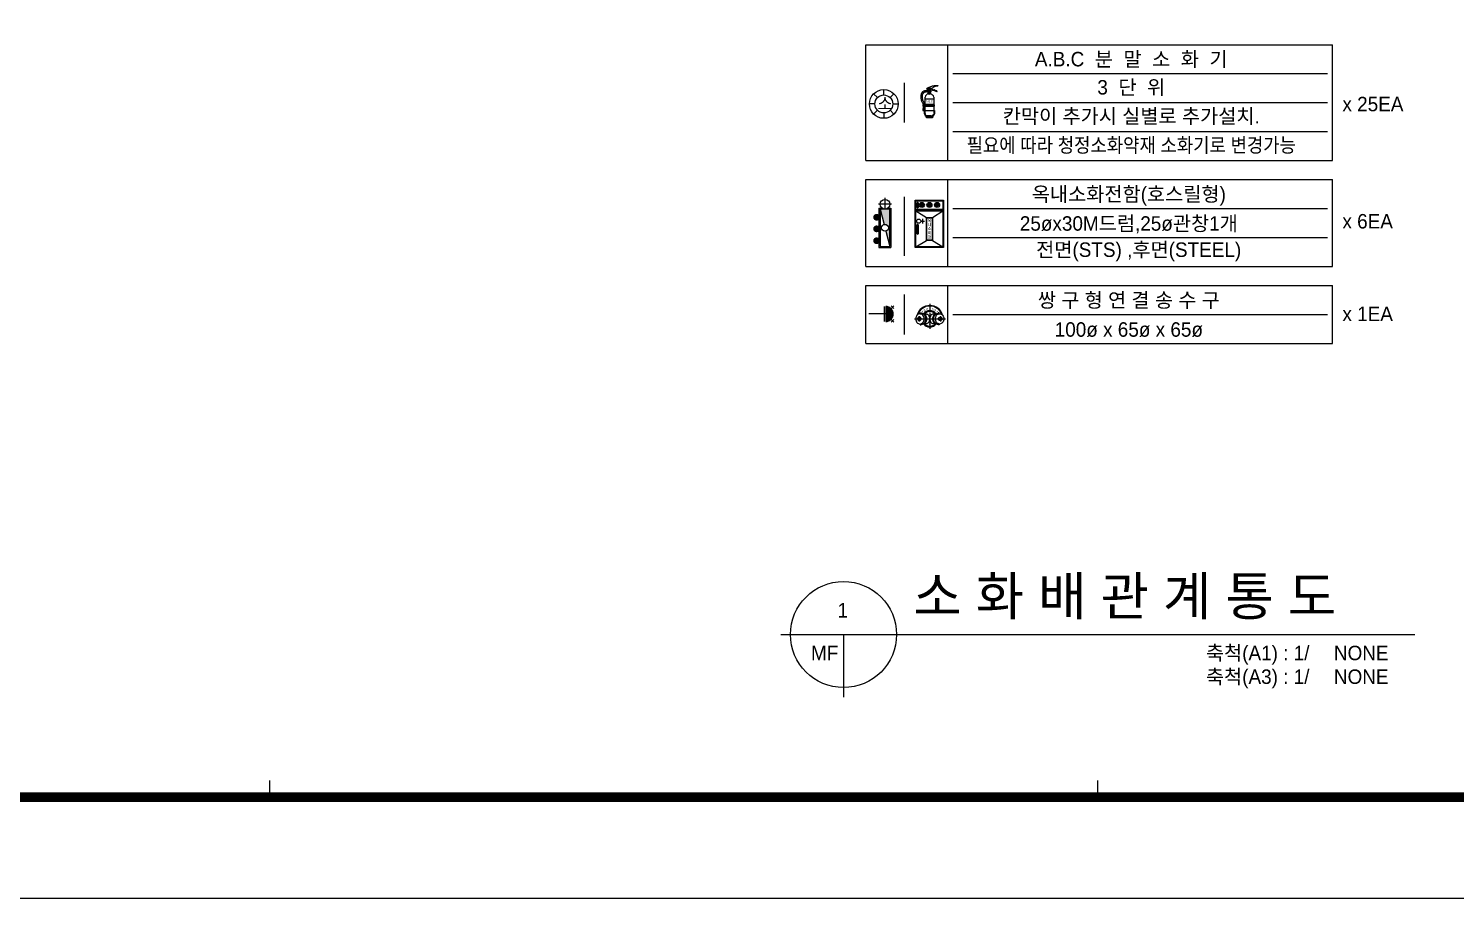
# Model space of a CAD drawing. Header units: millimetres. Extents: x 0 to 42050, y 0 to 29700.
# Drawn here: x 8410 to 23208, y 0 to 9026 of the extents above; entities that cross this region are included whole.
import ezdxf
from ezdxf.enums import TextEntityAlignment as Align

# ---------------------------------------------------------------- set-up
doc = ezdxf.new("R2010")
doc.units = ezdxf.units.MM
doc.header["$LTSCALE"] = 50
doc.linetypes.add('HIDDEN', pattern=[0.375, 0.25, -0.125])
doc.linetypes.add('SOLID', pattern=[0])
for name, color, linetype in [('1', 1, 'SOLID'), ('2', 2, 'Continuous'), ('H', 2, 'Continuous'), ('T', 2, 'Continuous'), ('TEXT', 2, 'Continuous'), ('XR-SHEET-SHT', 5, 'Continuous')]:
    doc.layers.add(name, color=color, linetype=linetype)
doc.layers.add('XR-SHEET-TEMP', color=171, linetype='Continuous', plot=False)
doc.styles.add('ghs', font='')
doc.styles.add('돋움', font='')
doc.styles.get('ghs').set_extended_font_data('Dotum')
doc.styles.get('돋움').set_extended_font_data('Dotum')

# ---------------------------------------------------------------- blocks, each defined once
blk = doc.blocks.new('XR-SHEET')
at = {"layer": 'XR-SHEET-SHT', "color": 5}
blk.add_lwpolyline([(0, 594), (841, 594), (841, 0), (0, 0)], close=True, dxfattribs=at)
at = {"layer": 'XR-SHEET-SHT', "color": 5, "const_width": 2}
blk.add_lwpolyline([(46.5, 573), (819.5, 573), (819.5, 21), (46.5, 21)], close=True, dxfattribs=at)
at = {"layer": 'XR-SHEET-TEMP'}
for p, q in [((218.25, 21), (218.25, 24.5)), ((390, 21), (390, 24.5))]:
    blk.add_line(p, q, dxfattribs=at)
blk = doc.blocks.new('F_14')
at = {"layer": '1'}
h = blk.add_hatch(color=256, dxfattribs=at)
edge = h.paths.add_edge_path()
edge.add_line((467, -20), (112, -112))
edge.add_line((112, -112), (112, 113))
edge.add_line((112, 113), (975, 113))
edge.add_line((975, 113), (620, 20))
edge.add_arc((544, 0), 79.1, 14.6209, 194.6209)
h = blk.add_hatch(color=256, dxfattribs=at)
edge = h.paths.add_edge_path()
edge.add_arc((301, -192), 79.1, 0, 360)
h = blk.add_hatch(color=256, dxfattribs=at)
edge = h.paths.add_edge_path()
edge.add_arc((568, -192), 79.1, 0, 360)
h = blk.add_hatch(color=256, dxfattribs=at)
edge = h.paths.add_edge_path()
edge.add_arc((843, -192), 79.1, 0, 360)
for p, q in [((-150, 0), (125, 0)), ((0, 150), (0, -150)), ((88, 138), (1000, 138)), ((88, 71), (88, 138)), ((1000, -138), (1000, 138)), ((88, -138), (88, -71)), ((88, -138), (1000, -138))]:
    blk.add_line(p, q, dxfattribs=at)
at = {"layer": '2'}
for p, q in [((975, 112), (112, 112)), ((112, 112), (112, -112)), ((620, 20), (975, 112)), ((975, -112), (975, 112)), ((112, -112), (467, -20)), ((112, -112), (975, -112))]:
    blk.add_line(p, q, dxfattribs=at)
for centre, radius in [((0, 0), 112), ((544, 0), 79.1)]:
    blk.add_circle(centre, radius, dxfattribs=at)
blk = doc.blocks.new('S-DIA2')
at = {"layer": '1'}
for p, q in [((-97, 1155), (-108, 1184)), ((-87, 1215), (66, 1215)), ((-184, 844), (-184, 525)), ((-184, 766), (183, 766)), ((-141, 1111), (-141, 1054)), ((-85, 1103), (-141, 1111)), ((-85, 1061), (-141, 1054)), ((-85, 1103), (-85, 1061)), ((-72, 1103), (-85, 1103)), ((-72, 1061), (-85, 1061)), ((-76, 1141), (50, 1141)), ((-72, 1128), (-38, 1128)), ((-72, 1128), (-72, 1037)), ((-72, 1037), (-38, 1037)), ((-59, 1128), (-59, 1037)), ((-49, 1082), (-30, 1082)), ((-46, 1128), (-46, 1153)), ((-46, 1153), (45, 1153)), ((-46, 978), (-46, 1037)), ((-46, 1024), (45, 1024)), ((-46, 1012), (45, 1012)), ((-44, 1102), (-28, 1094)), ((-44, 1063), (-28, 1070)), ((-33, 1118), (-20, 1104)), ((-33, 1047), (-20, 1060)), ((-15, 1128), (-10, 1111)), ((-15, 1037), (-10, 1054)), ((5, 1130), (3, 1112)), ((5, 1034), (3, 1053)), ((24, 1124), (14, 1108)), ((24, 1041), (14, 1057)), ((38, 1111), (24, 1100)), ((38, 1054), (24, 1065)), ((47, 1092), (29, 1089)), ((47, 1072), (29, 1076)), ((45, 1120), (45, 1153)), ((45, 978), (45, 1045)), ((56, 1140), (192, 1117)), ((105, 1171), (198, 1151)), ((183, 844), (183, 525)), ((199, 1115), (305, 1077)), ((207, 1148), (299, 1108)), ((315, 1094), (313, 1097)), ((-262, 432), (-279, 332)), ((-279, 332), (-279, 292)), ((-279, 321), (-188, 321)), ((-279, 292), (-188, 292)), ((-268, 525), (192, 525)), ((-268, 525), (-268, 470)), ((-268, 470), (192, 470)), ((-262, 470), (-262, 432)), ((-262, 444), (-205, 444)), ((-262, 432), (-205, 432)), ((-248, 432), (-257, 332)), ((-233, 432), (-233, 333)), ((-218, 432), (-210, 332)), ((-218, 285), (-218, 183)), ((-218, 285), (217, 285)), ((-205, 470), (-205, 432)), ((-205, 432), (-188, 332)), ((-200, 525), (-200, 470)), ((-191, 525), (-191, 470)), ((-191, 516), (192, 516)), ((-191, 507), (192, 507)), ((-191, 498), (192, 498)), ((-191, 489), (192, 489)), ((-191, 479), (192, 479)), ((-188, 332), (-188, 292)), ((-184, 555), (183, 555)), ((-184, 470), (-184, 285)), ((-148, 64), (-148, 23)), ((-126, 0), (126, 0)), ((-82, 47), (82, 47)), ((148, 64), (148, 23)), ((183, 470), (183, 285)), ((192, 525), (192, 470)), ((217, 285), (217, 160))]:
    blk.add_line(p, q, dxfattribs=at)
at = {"layer": '1', "linetype": 'HIDDEN'}
for p, q in [((-184, 285), (-184, 164)), ((-113, 79), (112, 79)), ((183, 285), (183, 164))]:
    blk.add_line(p, q, dxfattribs=at)
at = {"layer": '1'}
for points in [[(-87, 1215, -0.053094), (65, 1290, -0.063238), (204, 1322, -0.004), (272, 1329, -0.01878), (286, 1329, -0.041567), (329, 1326, -0.135878), (342, 1321, -0.407001), (343, 1309, -0.154683), (320, 1294, -0.108295), (294, 1292, 0.080969), (260, 1292, 0.017734), (217, 1282, 0.056171), (204, 1277, 0.074249), (179, 1260, -0.036891), (131, 1220, -0.016444), (115, 1209, -0.010179), (88, 1193)], [(-140, 1111, 0.045129), (-184, 1107, 0.065735), (-220, 1096, 0.022552), (-258, 1077, 0.051195), (-281, 1061, 0.041753), (-307, 1034, 0.044645), (-327, 1004, 0.02627), (-340, 978, 0.026674), (-349, 952, 0.040298), (-360, 901, 0.062458), (-361, 859, 0.003924), (-358, 838, 0.00292), (-354, 811, 0.003387), (-347, 761, 0.008214), (-343, 739, 0.043826), (-334, 709, 0.016969), (-310, 653, 0.019255), (-298, 629, -0.009883), (-278, 592, -0.038579), (-268, 567, -0.024681), (-262, 525, -0.027602)], [(-141, 1054, 0.045129), (-175, 1052, 0.065735), (-197, 1045, 0.022552), (-230, 1028, 0.051195), (-244, 1018, 0.041753), (-263, 998, 0.044645), (-278, 976, 0.02627), (-288, 956, 0.026674), (-295, 936, 0.040298), (-304, 893, 0.062458), (-305, 866, 0.003924), (-302, 846, 0.00292), (-298, 819, 0.003387), (-291, 770, 0.008214), (-287, 750, 0.043826), (-281, 729, 0.016969), (-259, 677, 0.019255), (-249, 656, -0.009883), (-228, 617, -0.042317), (-213, 581, -0.029258), (-205, 525)]]:
    blk.add_lwpolyline(points, format="xyb", dxfattribs=at)
for centre, radius in [((-77, 1187), 9.74), ((0, 1082), 58.9), ((0, 1082), 48.2), ((0, 1082), 3.99)]:
    blk.add_circle(centre, radius, dxfattribs=at)
for centre, radius, start, end in [((-87, 1192), 22.8, 90, 201.31745), ((66, 1192), 22.8, 0, 90), ((111, 1193), 22.8, 180, 254.68799), ((0, 794), 190, 103.87305, 164.72544), ((-76, 1164), 22.8, 201.31745, 270), ((0, 1115), 144, 251.60282, 288.39718), ((0, 794), 190, 15.27456, 76.12695), ((50, 1118), 22.8, 74.68799, 90), ((184, 1072), 45.5, 70.31168, 80.2252), ((189, 1106), 45.5, 66.40955, 77.62857), ((293, 1086), 22.8, 29.60057, 74.68799), ((307, 1086), 9.1, 254.68799, 355.84272), ((294, 1087), 22.8, 355.84272, 20.13886), ((-82, 183), 137, 180, 270), ((-126, 23), 22.8, 180, 270), ((82, 183), 137, 270, 339.17115), ((126, 23), 22.8, 270, 0), ((0, 214), 225, 339.17115, 345.96591)]:
    blk.add_arc(centre, radius, start, end, dxfattribs=at)
at = {"layer": '1', "linetype": 'HIDDEN'}
for centre, radius, start, end in [((0, 214), 190, 195.27456, 218.79936), ((-113, 124), 45.5, 218.79936, 270), ((112, 124), 45.5, 270, 321.20064), ((0, 214), 190, 321.20064, 344.72544)]:
    blk.add_arc(centre, radius, start, end, dxfattribs=at)
blk = doc.blocks.new('A$C22AE2541')
at = {"layer": '1'}
for radius in [298, 186]:
    blk.add_circle((0, 0), radius, dxfattribs=at)
at = {"layer": 'H'}
for p, q in [((0, 186), (0, 298)), ((-186, 0), (-298, 0)), ((-131, 131), (-211, 211)), ((131, 131), (211, 211)), ((-131, -131), (-211, -211)), ((0, -186), (0, -298)), ((131, -131), (211, -211)), ((186, 0), (298, 0))]:
    blk.add_line(p, q, dxfattribs=at)
at = {"layer": 'T', "style": 'ghs'}
blk.add_text('소', height=250, dxfattribs=at).set_placement((-131, -119))
blk = doc.blocks.new('A$C667558F7')
at = {"layer": '1'}
for p, q in [((1154, 3112), (1699, 3112)), ((1233, 3112), (1233, 3298)), ((1233, 3298), (1424, 3298)), ((1424, 3298), (1424, 3112)), ((2045, 3023), (2483, 3023)), ((3198, 5168), (3198, 3719)), ((3198, 3325), (3198, 1176)), ((4343, 3023), (3905, 3023)), ((5234, 3112), (4689, 3112)), ((5154, 3298), (4964, 3298)), ((4964, 3298), (4964, 3112)), ((5154, 3112), (5154, 3298)), ((0, 2045), (788, 2045)), ((976, 2584), (976, 2223)), ((976, 1863), (976, 1488)), ((1114, 2045), (5289, 2045)), ((1154, 979), (1699, 979)), ((1233, 979), (1233, 792)), ((1233, 792), (1424, 792)), ((1424, 792), (1424, 979)), ((2045, 1068), (2483, 1068)), ((3198, 805), (3198, 0)), ((4343, 1068), (3905, 1068)), ((5234, 979), (4689, 979)), ((4964, 792), (4964, 979)), ((5154, 792), (4964, 792)), ((5154, 979), (5154, 792)), ((5420, 2584), (5420, 2223)), ((5420, 1874), (5420, 1488)), ((5615, 2045), (6448, 2045))]:
    blk.add_line(p, q, dxfattribs=at)
for points in [[(1154, 3112, 0.1177541), (830, 3034, 0.1044951), (538, 2799, 0.0899608), (351, 2462, 0.0818302), (282, 2045, 0.0818302), (351, 1628, 0.0899608), (538, 1291, 0.1044951), (830, 1056, 0.1177541), (1154, 979, 0.1177541), (1479, 1056, 0.1044951), (1771, 1291, 0.0899608), (1958, 1628, 0.0818302), (2026, 2045, 0.0818302), (1958, 2462, 0.0899608), (1771, 2799, 0.1044951), (1479, 3034, 0.1177541)], [(5234, 3112, -0.1177541), (5558, 3034, -0.1044951), (5850, 2799, -0.0899608), (6037, 2462, -0.0818302), (6106, 2045, -0.0818302), (6037, 1628, -0.0899608), (5850, 1291, -0.1044951), (5558, 1056, -0.1177541), (5234, 979, -0.1177541), (4909, 1056, -0.1044951), (4617, 1291, -0.0899608), (4430, 1628, -0.0818302), (4362, 2045, -0.0818302), (4430, 2462, -0.0899608), (4617, 2799, -0.1044951), (4909, 3034, -0.1177541)], [(1200, 1794, 0.093854), (1269, 1907, 0.0886466), (1293, 2045, 0.0886466), (1269, 2183, 0.093854), (1200, 2296, 0.1022983), (1096, 2374, 0.1091909), (976, 2401, 0.1091909), (857, 2374, 0.1022983), (752, 2296, 0.093854), (684, 2183, 0.0886466), (660, 2045, 0.0886466), (684, 1907, 0.093854), (752, 1794, 0.1022983), (857, 1716, 0.1091909), (976, 1690, 0.1091909), (1096, 1716, 0.1022983)], [(5187, 1794, -0.093854), (5119, 1907, -0.0886466), (5095, 2045, -0.0886466), (5119, 2183, -0.093854), (5187, 2296, -0.1022983), (5292, 2374, -0.1091909), (5411, 2401, -0.1091909), (5531, 2374, -0.1022983), (5635, 2296, -0.093854), (5704, 2183, -0.0886466), (5728, 2045, -0.0886466), (5704, 1907, -0.093854), (5635, 1794, -0.1022983), (5531, 1716, -0.1091909), (5411, 1690, -0.1091909), (5292, 1716, -0.1022983)]]:
    blk.add_lwpolyline(points, format="xyb", close=True, dxfattribs=at)
for points in [[(1536, 979, 0.1177541), (1860, 1056, 0.1044951), (2152, 1291, 0.0899608), (2339, 1628, 0.0818302), (2408, 2045, 0.0818302), (2339, 2462, 0.0899608), (2152, 2799, 0.1044951), (1860, 3034, 0.1177541), (1536, 3112)], [(1969, 1056, 0.1044951), (2261, 1291, 0.0899608), (2448, 1628, 0.0818302), (2517, 2045, 0.0818302), (2448, 2462, 0.0899608), (2261, 2799, 0.1044951), (1969, 3034, 0.1177541), (1645, 3112)], [(1699, 979, 0.1177541), (2024, 1056, 0.1044951), (2316, 1291, 0.0899608), (2503, 1628, 0.0818302), (2571, 2045, 0.0818302), (2503, 2462, 0.0899608), (2316, 2799, 0.1044951), (2024, 3034, 0.1177541), (1699, 3112)], [(4689, 979, -0.1177541), (4364, 1056, -0.1044951), (4072, 1291, -0.0899608), (3885, 1628, -0.0818302), (3817, 2045, -0.0818302), (3885, 2462, -0.0899608), (4072, 2799, -0.1044951), (4364, 3034, -0.1177541), (4689, 3112)], [(4419, 1056, -0.1044951), (4127, 1291, -0.0899608), (3940, 1628, -0.0818302), (3871, 2045, -0.0818302), (3940, 2462, -0.0899608), (4127, 2799, -0.1044951), (4419, 3034, -0.1177541), (4743, 3112)], [(4852, 979, -0.1177541), (4528, 1056, -0.1044951), (4236, 1291, -0.0899608), (4049, 1628, -0.0818302), (3980, 2045, -0.0818302), (4049, 2462, -0.0899608), (4236, 2799, -0.1044951), (4528, 3034, -0.1177541), (4852, 3112)], [(976, 1690), (1064, 1690, 0.1091909), (1184, 1716, 0.1022983), (1289, 1794, 0.093854), (1357, 1907, 0.0886466), (1381, 2045, 0.0886466), (1357, 2183, 0.093854), (1289, 2296, 0.1022983), (1184, 2374, 0.1091909), (1064, 2401), (976, 2401)], [(5411, 1690), (5323, 1690, -0.1091909), (5204, 1716, -0.1022983), (5099, 1794, -0.093854), (5031, 1907, -0.0886466), (5007, 2045, -0.0886466), (5031, 2183, -0.093854), (5099, 2296, -0.1022983), (5204, 2374, -0.1091909), (5323, 2401), (5411, 2401)]]:
    blk.add_lwpolyline(points, format="xyb", dxfattribs=at)
for centre, radius, start, end in [((3202, 2045), 2755, 16.15002, 163.52933), ((3202, 2045), 2666, 19.63565, 160.1602), ((3202, 2045), 1689, 38.28523, 141.79087), ((3202, 2045), 1511, 40.38121, 139.7755), ((2483, 2498), 525, 60.34093, 90), ((3905, 2498), 525, 90, 119.65907), ((1645, 1697), 718, 270, 296.86354), ((3202, 2045), 1689, 218.20913, 321.71477), ((3202, 2045), 1511, 220.2245, 319.61879), ((2483, 1592), 525, 270, 299.65907), ((2359, 2280), 775, 36.03216, 60.34093), ((2359, 1810), 775, 299.65907, 323.96784), ((2163, 2138), 1017, 16.76751, 36.03216), ((2163, 1952), 1017, 323.96784, 343.23249), ((1855, 2045), 1339, 0, 16.76751), ((1855, 2045), 1339, 343.23249, 0), ((4533, 2045), 1339, 163.23249, 180), ((4533, 2045), 1339, 180, 196.76751), ((4225, 2138), 1017, 143.96784, 163.23249), ((4225, 1952), 1017, 196.76751, 216.03216), ((4029, 2280), 775, 119.65907, 143.96784), ((4029, 1810), 775, 216.03216, 240.34093), ((3905, 1592), 525, 240.34093, 270), ((4743, 1697), 718, 243.13646, 270)]:
    blk.add_arc(centre, radius, start, end, dxfattribs=at)
for p in [(3196, 3562), (968, 2043), (3196, 962), (5413, 2043)]:
    blk.add_point(p, dxfattribs=at)
at = {"layer": '1', "style": '돋움'}
for s, rotation, p in [('연', 48.55619, (1631, 3189)), ('결', 33.96628, (1998, 3549)), ('송', 12.75499, (2460, 3868)), ('수', 0.37627, (3000, 4012)), ('관', 351.58117, (3542, 3955)), ('송', 320.37015, (4025, 3878)), ('수', 312.31648, (4451, 3564))]:
    blk.add_text(s, height=350, rotation=rotation, dxfattribs=at).set_placement(p)

msp = doc.modelspace()

# ---------------------------------------------------------------- hatches: boundary and pattern name
at = {"layer": '1'}
h = msp.add_hatch(color=256, dxfattribs=at)
edge = h.paths.add_edge_path()
edge.add_arc((17674, 7195), 18.8, 0, 360)
h = msp.add_hatch(color=256, dxfattribs=at)
edge = h.paths.add_edge_path()
edge.add_arc((17753, 7195), 18.8, 0, 360)
h = msp.add_hatch(color=256, dxfattribs=at)
edge = h.paths.add_edge_path()
edge.add_arc((17832, 7195), 18.8, 0, 360)
h = msp.add_hatch(color=256, dxfattribs=at)
edge = h.paths.add_edge_path()
edge.add_line((17300, 6142), (17300, 5985))
edge.add_arc((17300, 6064), 78.1, 270, 90)

# ---------------------------------------------------------------- linework, layer by layer
at = {"color": 2}
for p, q in [((17284, 6142), (17284, 5985)), ((17300, 6142), (17300, 5985)), ((17385, 6148), (17355, 6119)), ((17357, 6148), (17385, 6121)), ((17355, 6008), (17385, 5979)), ((17385, 6006), (17357, 5979))]:
    msp.add_line(p, q, dxfattribs=at)
msp.add_arc((17300, 6064), 78.1, 270, 90, dxfattribs=at)
at = {"layer": '1'}
for p, q in [((17606, 7141), (17900, 7141)), ((17613, 7134), (17722, 7064)), ((17626, 7169), (17626, 7216)), ((17636, 7216), (17636, 7169)), ((17784, 7064), (17893, 7134)), ((17626, 6894), (17626, 6988)), ((17636, 6988), (17636, 6894)), ((17665, 7027), (17703, 7027)), ((17682, 7050), (17682, 7004)), ((17613, 6761), (17722, 6825)), ((17784, 6825), (17893, 6761))]:
    msp.add_line(p, q, dxfattribs=at)
for points in [[(17606, 7246), (17900, 7246), (17900, 7141), (17606, 7141)], [(17606, 7141), (17900, 7141), (17900, 6754), (17606, 6754)], [(17613, 7239), (17893, 7239), (17893, 7148), (17613, 7148)], [(17613, 7134), (17893, 7134), (17893, 6761), (17613, 6761)], [(17722, 7064), (17784, 7064), (17784, 6825), (17722, 6825)], [(17725, 7060), (17780, 7060), (17780, 6829), (17725, 6829)]]:
    msp.add_lwpolyline(points, close=True, dxfattribs=at)
for centre, radius in [((17674, 7195), 26.2), ((17674, 7195), 18.8), ((17753, 7195), 26.2), ((17753, 7195), 18.8), ((17832, 7195), 26.2), ((17832, 7195), 18.8), ((17643, 7027), 21.9)]:
    msp.add_circle(centre, radius, dxfattribs=at)
for centre, start, end in [((17631, 7216), 0, 180), ((17631, 7169), 180, 0), ((17631, 6988), 0, 180), ((17631, 6894), 180, 0)]:
    msp.add_arc(centre, 4.65, start, end, dxfattribs=at)
at = {"layer": '2'}
for p, q in [((17494, 8049), (17494, 8461)), ((17494, 6666), (17494, 7279)), ((17494, 5852), (17494, 6265)), ((17300, 6064), (17126, 6064))]:
    msp.add_line(p, q, dxfattribs=at)
at = {"layer": 'TEXT'}
for p, q in [((17095, 7658), (17095, 8858)), ((17095, 8858), (21932, 8858)), ((17945, 7658), (17945, 8858)), ((21932, 7658), (21932, 8858)), ((17995, 8558), (21882, 8558)), ((17995, 8258), (21882, 8258)), ((17995, 7958), (21882, 7958)), ((17095, 7658), (21932, 7658)), ((17095, 6558), (17095, 7458)), ((17095, 7458), (21932, 7458)), ((17945, 6558), (17945, 7458)), ((21932, 6558), (21932, 7458)), ((17995, 7158), (21882, 7158)), ((17995, 6858), (21882, 6858)), ((17995, 6858), (21882, 6858)), ((17095, 6558), (21932, 6558)), ((17095, 5758), (17095, 6358)), ((17095, 6358), (21932, 6358)), ((17945, 5758), (17945, 6358)), ((21932, 5758), (21932, 6358)), ((17995, 6058), (21882, 6058)), ((17095, 5758), (21932, 5758)), ((17995, 5758), (21882, 5758))]:
    msp.add_line(p, q, dxfattribs=at)
at = {"layer": 'TEXT', "color": 20}
for p, q in [((16212, 2738), (22788, 2738)), ((16862, 2738), (16862, 2088))]:
    msp.add_line(p, q, dxfattribs=at)
msp.add_circle((16862, 2738), 550, dxfattribs=at)

# ---------------------------------------------------------------- block references
at = {"xscale": 50, "yscale": 50, "zscale": 50}
msp.add_blockref('XR-SHEET', (0, 0), dxfattribs=at)
at = {"layer": '1'}
for name, p, xscale, yscale, zscale in [('S-DIA2', (17753, 8103), 0.25, 0.25, 0.25), ('A$C667558F7', (17597, 5911), 0.0499999999992724, 0.0499999999992724, 0.0499999999992724)]:
    msp.add_blockref(name, p, dxfattribs=dict(at, xscale=xscale, yscale=yscale, zscale=zscale))
at = {"layer": '1', "xscale": 0.4500000000007276, "yscale": 0.4500000000007276, "zscale": 0.4500000000007276, "rotation": 270}
msp.add_blockref('F_14', (17292, 7203), dxfattribs=at)
at = {"layer": 'T', "xscale": 0.5, "yscale": 0.5, "zscale": 0.5}
msp.add_blockref('A$C22AE2541', (17280, 8243), dxfattribs=at)

# ---------------------------------------------------------------- texts
at = {"layer": '1', "style": '돋움'}
for s, height, p in [('A.B.C', 20, (17716, 8260)), ('옥', 30.6, (17735, 7017)), ('소', 30.6, (17735, 6934)), ('내', 30.6, (17735, 6976)), ('화', 30.6, (17735, 6890)), ('전', 30.6, (17735, 6844))]:
    msp.add_text(s, height=height, dxfattribs=at).set_placement(p)
at = {"layer": 'TEXT', "style": 'ghs'}
for s, p in [('A.B.C  분  말  소  화  기', (19846, 8633)), ('3  단  위', (19846, 8341)), ('칸막이 추가시 실별로 추가설치.', (19846, 8041)), ('옥내소화전함(호스릴형)', (19821, 7233)), ('25øx30M드럼,25ø관창1개', (19821, 6928)), ('전면(STS) ,후면(STEEL)', (19923, 6656)), ('쌍 구 형 연 결 송 수 구', (19821, 6133)), ('100ø x 65ø x 65ø', (19821, 5828))]:
    msp.add_text(s, height=150, dxfattribs=at).set_placement(p, align=Align.CENTER)
for s, p in [('x 25EA', (22036, 8167, -567)), ('x 6EA', (22036, 6951)), ('x 1EA', (22036, 5990))]:
    msp.add_text(s, height=150, dxfattribs=at).set_placement(p)
at = {"layer": 'TEXT', "style": 'ghs', "width": 0.9}
msp.add_text('필요에 따라 청정소화약재 소화기로 변경가능', height=150, dxfattribs=at).set_placement((19846, 7741), align=Align.CENTER)
at = {"layer": 'TEXT', "color": 7, "style": '돋움'}
for s, height, p in [('소 화 배 관 계 통 도', 400, (17586, 2937)), ('1', 150, (16799, 2915)), ('MF', 150, (16525, 2472)), ('축척(A1) : 1/', 150, (20620, 2472)), ('축척(A3) : 1/', 150, (20620, 2226))]:
    msp.add_text(s, height=height, dxfattribs=at).set_placement(p)
for p in [(22231, 2472), (22231, 2226)]:
    msp.add_text('NONE', height=150, dxfattribs=at).set_placement(p, align=Align.CENTER)

doc.saveas('drawing.dxf')
